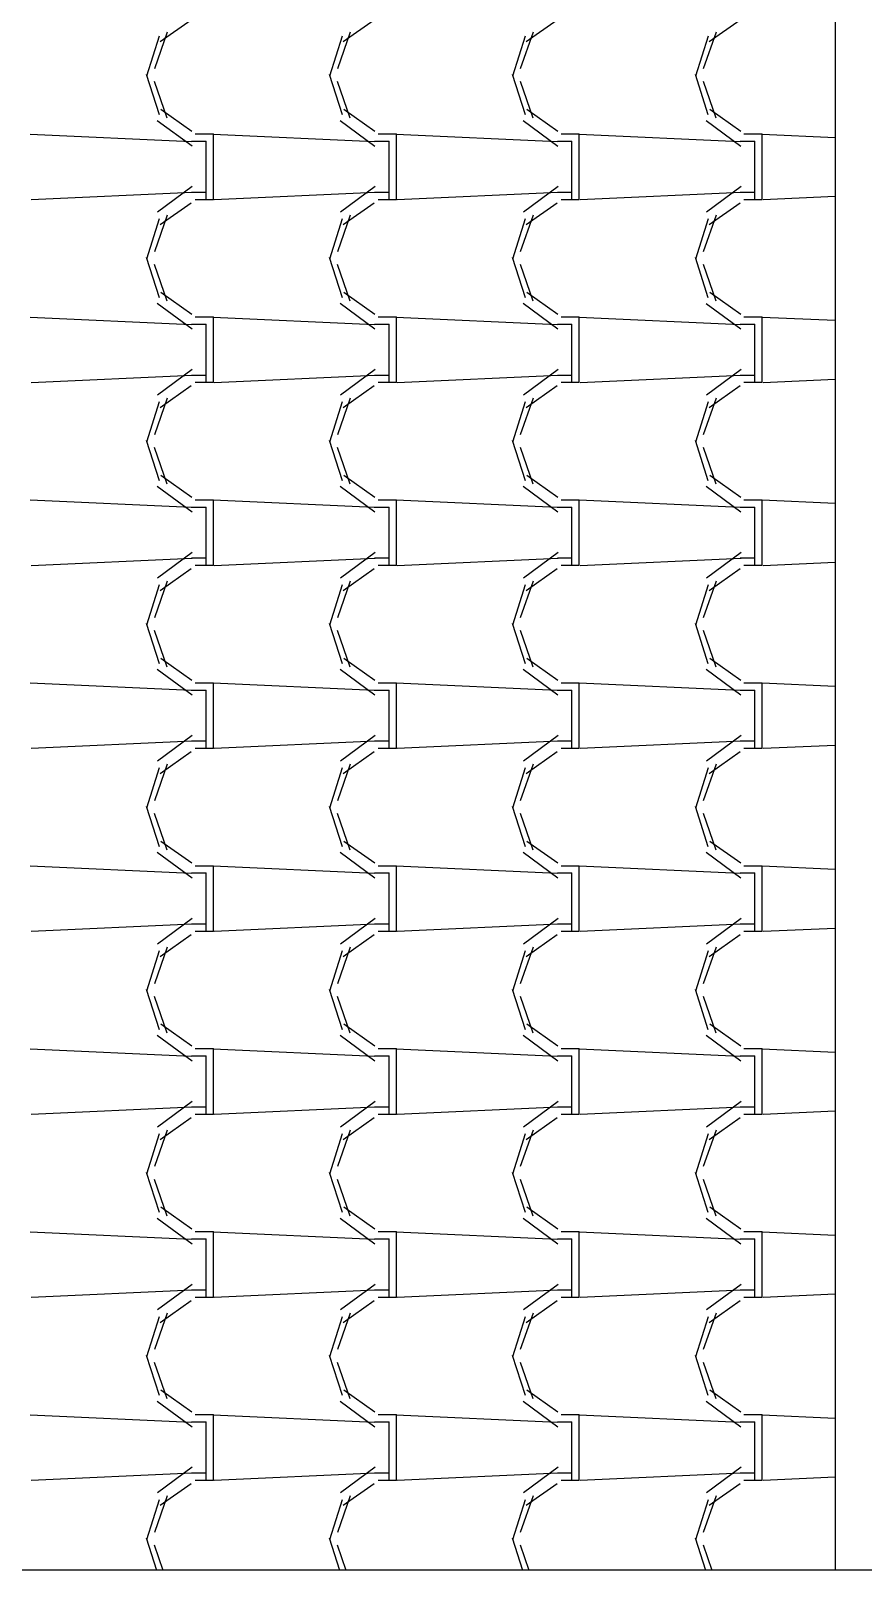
# Model space of a CAD drawing. Header units: millimetres. Extents: x -336 to -33, y -135 to 770.
# Drawn here: x -174.051 to -172.686, y 710.133 to 712.657 of the extents above; entities that cross this region are included whole.
import ezdxf

# ---------------------------------------------------------------- set-up
doc = ezdxf.new("R2010")
doc.units = ezdxf.units.MM
doc.header["$LTSCALE"] = 50
doc.header["$MEASUREMENT"] = 0
doc.layers.add('-HIDRO', color=8, linetype='CONTINUOUS')

msp = doc.modelspace()

# ---------------------------------------------------------------- linework, layer by layer
at = {"layer": '-HIDRO', "linetype": 'Continuous'}
for p, q in [((-172.7324, 716.8333), (-172.7324, 710.1333)), ((-173.7879, 712.6751), (-173.8389, 712.6391)), ((-173.4879, 712.6751), (-173.5389, 712.6391)), ((-173.1879, 712.6751), (-173.2389, 712.6391)), ((-172.8879, 712.6751), (-172.9389, 712.6391)), ((-173.8404, 712.6489), (-173.8614, 712.5829)), ((-173.8274, 712.655), (-173.8484, 712.595)), ((-173.5404, 712.6489), (-173.5614, 712.5829)), ((-173.5274, 712.655), (-173.5484, 712.595)), ((-173.2404, 712.6489), (-173.2614, 712.5829)), ((-173.2274, 712.655), (-173.2484, 712.595)), ((-172.9404, 712.6489), (-172.9614, 712.5829)), ((-172.9274, 712.655), (-172.9484, 712.595)), ((-173.8617, 712.5861), (-173.8407, 712.5201)), ((-173.8488, 712.5746), (-173.8278, 712.5146)), ((-173.5617, 712.5861), (-173.5407, 712.5201)), ((-173.5488, 712.5746), (-173.5278, 712.5146)), ((-173.2617, 712.5861), (-173.2407, 712.5201)), ((-173.2488, 712.5746), (-173.2278, 712.5146)), ((-172.9617, 712.5861), (-172.9407, 712.5201)), ((-172.9488, 712.5746), (-172.9278, 712.5146)), ((-173.8378, 712.5289), (-173.7868, 712.4929)), ((-173.5378, 712.5289), (-173.4868, 712.4929)), ((-173.2378, 712.5289), (-173.1868, 712.4929)), ((-172.9378, 712.529), (-172.8868, 712.493)), ((-173.788, 712.4756), (-174.052, 712.4876)), ((-173.8437, 712.5106), (-173.7867, 712.4686)), ((-173.7817, 712.4885), (-173.7517, 712.4885)), ((-173.488, 712.4756), (-173.752, 712.4876)), ((-173.7517, 712.3925), (-173.7517, 712.4885)), ((-173.5437, 712.5105), (-173.4867, 712.4685)), ((-173.4817, 712.4885), (-173.4517, 712.4885)), ((-173.188, 712.4756), (-173.452, 712.4876)), ((-173.4517, 712.3925), (-173.4517, 712.4885)), ((-173.2437, 712.5105), (-173.1867, 712.4685)), ((-173.1817, 712.4885), (-173.1517, 712.4885)), ((-172.888, 712.4756), (-173.152, 712.4876)), ((-173.1517, 712.3925), (-173.1517, 712.4885)), ((-172.9437, 712.5105), (-172.8867, 712.4685)), ((-172.8817, 712.4885), (-172.8517, 712.4885)), ((-172.7324, 712.4822), (-172.852, 712.4876)), ((-172.8517, 712.3925), (-172.8517, 712.4885)), ((-173.7877, 712.4765), (-173.7637, 712.4765)), ((-173.7637, 712.3925), (-173.7637, 712.4765)), ((-173.4877, 712.4765), (-173.4637, 712.4765)), ((-173.4637, 712.3925), (-173.4637, 712.4765)), ((-173.1877, 712.4765), (-173.1637, 712.4765)), ((-173.1637, 712.3925), (-173.1637, 712.4765)), ((-172.8877, 712.4765), (-172.8637, 712.4765)), ((-172.8637, 712.3925), (-172.8637, 712.4765)), ((-173.7864, 712.3924), (-174.0504, 712.3804)), ((-173.7863, 712.402), (-173.8433, 712.36)), ((-173.7637, 712.3925), (-173.7877, 712.3925)), ((-173.7637, 712.3805), (-173.7637, 712.3925)), ((-173.7517, 712.3805), (-173.7517, 712.3925)), ((-173.4864, 712.3924), (-173.7504, 712.3804)), ((-173.4863, 712.402), (-173.5433, 712.36)), ((-173.4637, 712.3925), (-173.4877, 712.3925)), ((-173.4637, 712.3805), (-173.4637, 712.3925)), ((-173.4517, 712.3805), (-173.4517, 712.3925)), ((-173.1864, 712.3924), (-173.4504, 712.3804)), ((-173.1863, 712.402), (-173.2433, 712.36)), ((-173.1637, 712.3925), (-173.1877, 712.3925)), ((-173.1637, 712.3805), (-173.1637, 712.3925)), ((-173.1517, 712.3805), (-173.1517, 712.3925)), ((-172.8864, 712.3924), (-173.1504, 712.3804)), ((-172.8863, 712.402), (-172.9433, 712.36)), ((-172.8637, 712.3925), (-172.8877, 712.3925)), ((-172.8637, 712.3805), (-172.8637, 712.3925)), ((-172.8517, 712.3805), (-172.8517, 712.3925)), ((-172.7324, 712.3857), (-172.8504, 712.3804)), ((-173.7879, 712.3751), (-173.8389, 712.3391)), ((-173.7517, 712.3805), (-173.7817, 712.3805)), ((-173.4879, 712.3751), (-173.5389, 712.3391)), ((-173.4517, 712.3805), (-173.4817, 712.3805)), ((-173.1879, 712.3751), (-173.2389, 712.3391)), ((-173.1517, 712.3805), (-173.1817, 712.3805)), ((-172.888, 712.3751), (-172.939, 712.3391)), ((-172.8517, 712.3805), (-172.8817, 712.3805)), ((-173.8404, 712.3489), (-173.8614, 712.2829)), ((-173.8274, 712.355), (-173.8484, 712.295)), ((-173.5404, 712.3489), (-173.5614, 712.2829)), ((-173.5274, 712.355), (-173.5484, 712.295)), ((-173.2404, 712.3489), (-173.2614, 712.2829)), ((-173.2274, 712.355), (-173.2484, 712.295)), ((-172.9404, 712.3489), (-172.9614, 712.2829)), ((-172.9274, 712.355), (-172.9484, 712.295)), ((-173.8617, 712.2861), (-173.8407, 712.2201)), ((-173.5617, 712.2861), (-173.5407, 712.2201)), ((-173.2617, 712.2861), (-173.2407, 712.2201)), ((-172.9617, 712.2861), (-172.9407, 712.2201)), ((-173.8488, 712.2746), (-173.8278, 712.2146)), ((-173.5488, 712.2746), (-173.5278, 712.2146)), ((-173.2488, 712.2746), (-173.2278, 712.2146)), ((-172.9488, 712.2746), (-172.9278, 712.2146)), ((-173.8437, 712.2106), (-173.7867, 712.1686)), ((-173.8378, 712.2289), (-173.7868, 712.1929)), ((-173.5437, 712.2106), (-173.4867, 712.1686)), ((-173.5378, 712.2289), (-173.4868, 712.1929)), ((-173.2437, 712.2106), (-173.1867, 712.1686)), ((-173.2378, 712.2289), (-173.1868, 712.1929)), ((-172.9437, 712.2105), (-172.8867, 712.1685)), ((-172.9378, 712.2289), (-172.8868, 712.1929)), ((-173.7881, 712.1756), (-174.0521, 712.1876)), ((-173.7817, 712.1885), (-173.7517, 712.1885)), ((-173.4881, 712.1756), (-173.7521, 712.1876)), ((-173.7517, 712.0925), (-173.7517, 712.1885)), ((-173.4817, 712.1885), (-173.4517, 712.1885)), ((-173.1881, 712.1756), (-173.4521, 712.1876)), ((-173.4517, 712.0925), (-173.4517, 712.1885)), ((-173.1817, 712.1885), (-173.1517, 712.1885)), ((-172.8881, 712.1756), (-173.1521, 712.1876)), ((-173.1517, 712.0925), (-173.1517, 712.1885)), ((-172.8817, 712.1885), (-172.8517, 712.1885)), ((-172.7324, 712.1822), (-172.8521, 712.1876)), ((-172.8517, 712.0925), (-172.8517, 712.1885)), ((-173.7877, 712.1765), (-173.7637, 712.1765)), ((-173.7637, 712.0925), (-173.7637, 712.1765)), ((-173.4877, 712.1765), (-173.4637, 712.1765)), ((-173.4637, 712.0925), (-173.4637, 712.1765)), ((-173.1877, 712.1765), (-173.1637, 712.1765)), ((-173.1637, 712.0925), (-173.1637, 712.1765)), ((-172.8877, 712.1765), (-172.8637, 712.1765)), ((-172.8637, 712.0925), (-172.8637, 712.1765)), ((-173.7864, 712.0924), (-174.0504, 712.0804)), ((-173.7863, 712.102), (-173.8433, 712.06)), ((-173.7637, 712.0925), (-173.7877, 712.0925)), ((-173.7637, 712.0805), (-173.7637, 712.0925)), ((-173.7517, 712.0805), (-173.7517, 712.0925)), ((-173.4864, 712.0924), (-173.7504, 712.0804)), ((-173.4863, 712.102), (-173.5433, 712.06)), ((-173.4637, 712.0925), (-173.4877, 712.0925)), ((-173.4637, 712.0805), (-173.4637, 712.0925)), ((-173.4517, 712.0805), (-173.4517, 712.0925)), ((-173.1864, 712.0924), (-173.4504, 712.0804)), ((-173.1863, 712.102), (-173.2433, 712.06)), ((-173.1637, 712.0925), (-173.1877, 712.0925)), ((-173.1637, 712.0805), (-173.1637, 712.0925)), ((-173.1517, 712.0805), (-173.1517, 712.0925)), ((-172.8864, 712.0924), (-173.1504, 712.0804)), ((-172.8863, 712.102), (-172.9433, 712.06)), ((-172.8637, 712.0925), (-172.8877, 712.0925)), ((-172.8637, 712.0805), (-172.8637, 712.0925)), ((-172.8517, 712.0805), (-172.8517, 712.0925)), ((-172.7324, 712.0857), (-172.8504, 712.0804)), ((-173.7879, 712.0751), (-173.8389, 712.0391)), ((-173.7517, 712.0805), (-173.7817, 712.0805)), ((-173.4879, 712.0751), (-173.5389, 712.0391)), ((-173.4517, 712.0805), (-173.4817, 712.0805)), ((-173.188, 712.0751), (-173.239, 712.0391)), ((-173.1517, 712.0805), (-173.1817, 712.0805)), ((-172.888, 712.0751), (-172.939, 712.0391)), ((-172.8517, 712.0805), (-172.8817, 712.0805)), ((-173.8404, 712.0489), (-173.8614, 711.9829)), ((-173.8274, 712.055), (-173.8484, 711.995)), ((-173.5404, 712.0489), (-173.5614, 711.9829)), ((-173.5274, 712.055), (-173.5484, 711.995)), ((-173.2404, 712.0489), (-173.2614, 711.9829)), ((-173.2274, 712.055), (-173.2484, 711.995)), ((-172.9404, 712.0489), (-172.9614, 711.9829)), ((-172.9274, 712.055), (-172.9484, 711.995)), ((-173.8617, 711.9861), (-173.8407, 711.9201)), ((-173.5617, 711.9861), (-173.5407, 711.9201)), ((-173.2617, 711.9861), (-173.2407, 711.9201)), ((-172.9617, 711.9861), (-172.9407, 711.9201)), ((-173.8488, 711.9746), (-173.8278, 711.9146)), ((-173.5488, 711.9746), (-173.5278, 711.9146)), ((-173.2488, 711.9746), (-173.2278, 711.9146)), ((-172.9488, 711.9746), (-172.9278, 711.9146)), ((-173.8437, 711.9106), (-173.7867, 711.8686)), ((-173.8378, 711.9289), (-173.7868, 711.8929)), ((-173.5437, 711.9106), (-173.4867, 711.8686)), ((-173.5378, 711.9289), (-173.4868, 711.8929)), ((-173.2437, 711.9106), (-173.1867, 711.8686)), ((-173.2378, 711.9289), (-173.1868, 711.8929)), ((-172.9437, 711.9106), (-172.8867, 711.8686)), ((-172.9378, 711.9289), (-172.8868, 711.8929)), ((-173.7881, 711.8756), (-174.0521, 711.8876)), ((-173.7817, 711.8885), (-173.7517, 711.8885)), ((-173.4881, 711.8756), (-173.7521, 711.8876)), ((-173.7517, 711.7925), (-173.7517, 711.8885)), ((-173.4817, 711.8885), (-173.4517, 711.8885)), ((-173.1881, 711.8756), (-173.4521, 711.8876)), ((-173.4517, 711.7925), (-173.4517, 711.8885)), ((-173.1817, 711.8885), (-173.1517, 711.8885)), ((-172.8881, 711.8756), (-173.1521, 711.8876)), ((-173.1517, 711.7925), (-173.1517, 711.8885)), ((-172.8817, 711.8885), (-172.8517, 711.8885)), ((-172.7324, 711.8822), (-172.8521, 711.8876)), ((-172.8517, 711.7925), (-172.8517, 711.8885)), ((-173.7877, 711.8765), (-173.7637, 711.8765)), ((-173.7637, 711.7925), (-173.7637, 711.8765)), ((-173.4877, 711.8765), (-173.4637, 711.8765)), ((-173.4637, 711.7925), (-173.4637, 711.8765)), ((-173.1877, 711.8765), (-173.1637, 711.8765)), ((-173.1637, 711.7925), (-173.1637, 711.8765)), ((-172.8877, 711.8765), (-172.8637, 711.8765)), ((-172.8637, 711.7925), (-172.8637, 711.8765)), ((-173.7864, 711.7924), (-174.0504, 711.7804)), ((-173.7863, 711.802), (-173.8433, 711.76)), ((-173.7637, 711.7925), (-173.7877, 711.7925)), ((-173.7517, 711.7805), (-173.7817, 711.7805)), ((-173.7637, 711.7805), (-173.7637, 711.7925)), ((-173.7517, 711.7805), (-173.7517, 711.7925)), ((-173.4864, 711.7924), (-173.7504, 711.7804)), ((-173.4863, 711.802), (-173.5433, 711.76)), ((-173.4637, 711.7925), (-173.4877, 711.7925)), ((-173.4517, 711.7805), (-173.4817, 711.7805)), ((-173.4637, 711.7805), (-173.4637, 711.7925)), ((-173.4517, 711.7805), (-173.4517, 711.7925)), ((-173.1864, 711.7924), (-173.4504, 711.7804)), ((-173.1863, 711.802), (-173.2433, 711.76)), ((-173.1637, 711.7925), (-173.1877, 711.7925)), ((-173.1517, 711.7805), (-173.1817, 711.7805)), ((-173.1637, 711.7805), (-173.1637, 711.7925)), ((-173.1517, 711.7805), (-173.1517, 711.7925)), ((-172.8864, 711.7924), (-173.1504, 711.7804)), ((-172.8863, 711.802), (-172.9433, 711.76)), ((-172.8637, 711.7925), (-172.8877, 711.7925)), ((-172.8517, 711.7805), (-172.8817, 711.7805)), ((-172.8637, 711.7805), (-172.8637, 711.7925)), ((-172.8517, 711.7805), (-172.8517, 711.7925)), ((-172.7324, 711.7857), (-172.8504, 711.7804)), ((-173.8274, 711.755), (-173.8484, 711.695)), ((-173.788, 711.7751), (-173.839, 711.7391)), ((-173.5274, 711.755), (-173.5484, 711.695)), ((-173.488, 711.7751), (-173.539, 711.7391)), ((-173.2274, 711.755), (-173.2484, 711.695)), ((-173.188, 711.7751), (-173.239, 711.7391)), ((-172.9274, 711.755), (-172.9484, 711.695)), ((-172.888, 711.7751), (-172.939, 711.7391)), ((-173.8404, 711.7489), (-173.8614, 711.6829)), ((-173.5404, 711.7489), (-173.5614, 711.6829)), ((-173.2404, 711.7489), (-173.2614, 711.6829)), ((-172.9404, 711.7489), (-172.9614, 711.6829)), ((-173.8617, 711.6861), (-173.8407, 711.6201)), ((-173.5617, 711.6861), (-173.5407, 711.6201)), ((-173.2617, 711.6861), (-173.2407, 711.6201)), ((-172.9617, 711.6861), (-172.9407, 711.6201)), ((-173.8488, 711.6746), (-173.8278, 711.6146)), ((-173.5488, 711.6746), (-173.5278, 711.6146)), ((-173.2488, 711.6746), (-173.2278, 711.6146)), ((-172.9488, 711.6746), (-172.9278, 711.6146)), ((-173.8378, 711.6289), (-173.7868, 711.5929)), ((-173.5378, 711.6289), (-173.4868, 711.5929)), ((-173.2378, 711.6289), (-173.1868, 711.5929)), ((-172.9378, 711.6289), (-172.8868, 711.5929)), ((-173.8437, 711.6106), (-173.7867, 711.5686)), ((-173.5437, 711.6106), (-173.4867, 711.5686)), ((-173.2437, 711.6106), (-173.1867, 711.5686)), ((-172.9437, 711.6106), (-172.8867, 711.5686)), ((-173.7881, 711.5756), (-174.0521, 711.5876)), ((-173.7817, 711.5885), (-173.7517, 711.5885)), ((-173.4881, 711.5756), (-173.7521, 711.5876)), ((-173.7517, 711.4925), (-173.7517, 711.5885)), ((-173.4817, 711.5885), (-173.4517, 711.5885)), ((-173.1881, 711.5756), (-173.4521, 711.5876)), ((-173.4517, 711.4925), (-173.4517, 711.5885)), ((-173.1817, 711.5885), (-173.1517, 711.5885)), ((-172.8881, 711.5756), (-173.1521, 711.5876)), ((-173.1517, 711.4925), (-173.1517, 711.5885)), ((-172.8817, 711.5885), (-172.8517, 711.5885)), ((-172.7324, 711.5822), (-172.8521, 711.5876)), ((-172.8517, 711.4925), (-172.8517, 711.5885)), ((-173.7877, 711.5765), (-173.7637, 711.5765)), ((-173.7637, 711.4925), (-173.7637, 711.5765)), ((-173.4877, 711.5765), (-173.4637, 711.5765)), ((-173.4637, 711.4925), (-173.4637, 711.5765)), ((-173.1877, 711.5765), (-173.1637, 711.5765)), ((-173.1637, 711.4925), (-173.1637, 711.5765)), ((-172.8877, 711.5765), (-172.8637, 711.5765)), ((-172.8637, 711.4925), (-172.8637, 711.5765)), ((-173.7863, 711.502), (-173.8433, 711.46)), ((-173.4863, 711.502), (-173.5433, 711.46)), ((-173.1863, 711.502), (-173.2433, 711.46)), ((-172.8863, 711.502), (-172.9433, 711.46)), ((-173.7864, 711.4924), (-174.0504, 711.4804)), ((-173.7637, 711.4925), (-173.7877, 711.4925)), ((-173.7517, 711.4805), (-173.7817, 711.4805)), ((-173.7637, 711.4805), (-173.7637, 711.4925)), ((-173.7517, 711.4805), (-173.7517, 711.4925)), ((-173.4864, 711.4924), (-173.7504, 711.4804)), ((-173.4637, 711.4925), (-173.4877, 711.4925)), ((-173.4517, 711.4805), (-173.4817, 711.4805)), ((-173.4637, 711.4805), (-173.4637, 711.4925)), ((-173.4517, 711.4805), (-173.4517, 711.4925)), ((-173.1864, 711.4924), (-173.4504, 711.4804)), ((-173.1637, 711.4925), (-173.1877, 711.4925)), ((-173.1517, 711.4805), (-173.1817, 711.4805)), ((-173.1637, 711.4805), (-173.1637, 711.4925)), ((-173.1517, 711.4805), (-173.1517, 711.4925)), ((-172.8864, 711.4924), (-173.1504, 711.4804)), ((-172.8637, 711.4925), (-172.8877, 711.4925)), ((-172.8517, 711.4805), (-172.8817, 711.4805)), ((-172.8637, 711.4805), (-172.8637, 711.4925)), ((-172.8517, 711.4805), (-172.8517, 711.4925)), ((-172.7324, 711.4857), (-172.8504, 711.4804)), ((-173.8274, 711.455), (-173.8484, 711.395)), ((-173.788, 711.4751), (-173.839, 711.4391)), ((-173.5274, 711.455), (-173.5484, 711.395)), ((-173.488, 711.4751), (-173.539, 711.4391)), ((-173.2274, 711.455), (-173.2484, 711.395)), ((-173.188, 711.4751), (-173.239, 711.4391)), ((-172.9274, 711.455), (-172.9484, 711.395)), ((-172.888, 711.4751), (-172.939, 711.4391)), ((-173.8404, 711.4489), (-173.8614, 711.3829)), ((-173.5404, 711.4489), (-173.5614, 711.3829)), ((-173.2404, 711.4489), (-173.2614, 711.3829)), ((-172.9404, 711.4489), (-172.9614, 711.3829)), ((-173.8617, 711.3861), (-173.8407, 711.3201)), ((-173.5617, 711.3861), (-173.5407, 711.3201)), ((-173.2617, 711.3861), (-173.2407, 711.3201)), ((-172.9617, 711.3861), (-172.9407, 711.3201)), ((-173.8488, 711.3746), (-173.8278, 711.3146)), ((-173.5488, 711.3746), (-173.5278, 711.3146)), ((-173.2488, 711.3746), (-173.2278, 711.3146)), ((-172.9488, 711.3746), (-172.9278, 711.3146)), ((-173.8378, 711.3289), (-173.7868, 711.2929)), ((-173.5378, 711.3289), (-173.4868, 711.2929)), ((-173.2378, 711.3289), (-173.1868, 711.2929)), ((-172.9378, 711.3289), (-172.8868, 711.2929)), ((-173.8437, 711.3106), (-173.7867, 711.2686)), ((-173.5437, 711.3106), (-173.4867, 711.2686)), ((-173.2437, 711.3106), (-173.1867, 711.2686)), ((-172.9437, 711.3106), (-172.8867, 711.2686)), ((-173.7881, 711.2756), (-174.0521, 711.2876)), ((-173.7877, 711.2765), (-173.7637, 711.2765)), ((-173.7817, 711.2885), (-173.7517, 711.2885)), ((-173.7637, 711.1925), (-173.7637, 711.2765)), ((-173.4881, 711.2756), (-173.7521, 711.2876)), ((-173.7517, 711.1925), (-173.7517, 711.2885)), ((-173.4877, 711.2765), (-173.4637, 711.2765)), ((-173.4817, 711.2885), (-173.4517, 711.2885)), ((-173.4637, 711.1925), (-173.4637, 711.2765)), ((-173.1881, 711.2756), (-173.4521, 711.2876)), ((-173.4517, 711.1925), (-173.4517, 711.2885)), ((-173.1877, 711.2765), (-173.1637, 711.2765)), ((-173.1817, 711.2885), (-173.1517, 711.2885)), ((-173.1637, 711.1925), (-173.1637, 711.2765)), ((-172.8881, 711.2756), (-173.1521, 711.2876)), ((-173.1517, 711.1925), (-173.1517, 711.2885)), ((-172.8877, 711.2765), (-172.8637, 711.2765)), ((-172.8817, 711.2885), (-172.8517, 711.2885)), ((-172.8637, 711.1925), (-172.8637, 711.2765)), ((-172.7324, 711.2822), (-172.8521, 711.2876)), ((-172.8517, 711.1925), (-172.8517, 711.2885)), ((-173.7863, 711.202), (-173.8433, 711.16)), ((-173.4863, 711.202), (-173.5433, 711.16)), ((-173.1863, 711.202), (-173.2433, 711.16)), ((-172.8863, 711.202), (-172.9433, 711.16)), ((-173.7864, 711.1924), (-174.0504, 711.1804)), ((-173.788, 711.1751), (-173.839, 711.1391)), ((-173.7637, 711.1925), (-173.7877, 711.1925)), ((-173.7517, 711.1805), (-173.7817, 711.1805)), ((-173.7637, 711.1805), (-173.7637, 711.1925)), ((-173.7517, 711.1805), (-173.7517, 711.1925)), ((-173.4864, 711.1924), (-173.7504, 711.1804)), ((-173.488, 711.1751), (-173.539, 711.1391)), ((-173.4637, 711.1925), (-173.4877, 711.1925)), ((-173.4517, 711.1805), (-173.4817, 711.1805)), ((-173.4637, 711.1805), (-173.4637, 711.1925)), ((-173.4517, 711.1805), (-173.4517, 711.1925)), ((-173.1864, 711.1924), (-173.4504, 711.1804)), ((-173.188, 711.1751), (-173.239, 711.1391)), ((-173.1637, 711.1925), (-173.1877, 711.1925)), ((-173.1517, 711.1805), (-173.1817, 711.1805)), ((-173.1637, 711.1805), (-173.1637, 711.1925)), ((-173.1517, 711.1805), (-173.1517, 711.1925)), ((-172.8864, 711.1924), (-173.1504, 711.1804)), ((-172.888, 711.1751), (-172.939, 711.1391)), ((-172.8637, 711.1925), (-172.8877, 711.1925)), ((-172.8517, 711.1805), (-172.8817, 711.1805)), ((-172.8637, 711.1805), (-172.8637, 711.1925)), ((-172.8517, 711.1805), (-172.8517, 711.1925)), ((-172.7324, 711.1857), (-172.8504, 711.1804)), ((-173.8404, 711.1489), (-173.8614, 711.0829)), ((-173.8274, 711.155), (-173.8484, 711.095)), ((-173.5404, 711.1489), (-173.5614, 711.0829)), ((-173.5274, 711.155), (-173.5484, 711.095)), ((-173.2404, 711.1489), (-173.2614, 711.0829)), ((-173.2274, 711.155), (-173.2484, 711.095)), ((-172.9404, 711.1489), (-172.9614, 711.0829)), ((-172.9274, 711.155), (-172.9484, 711.095)), ((-173.8617, 711.0861), (-173.8407, 711.0201)), ((-173.8488, 711.0746), (-173.8278, 711.0146)), ((-173.5617, 711.0861), (-173.5407, 711.0201)), ((-173.5488, 711.0746), (-173.5278, 711.0146)), ((-173.2617, 711.0861), (-173.2407, 711.0201)), ((-173.2488, 711.0746), (-173.2278, 711.0146)), ((-172.9617, 711.0861), (-172.9407, 711.0201)), ((-172.9488, 711.0746), (-172.9278, 711.0146)), ((-173.8378, 711.0289), (-173.7868, 710.9929)), ((-173.5378, 711.0289), (-173.4868, 710.9929)), ((-173.2378, 711.0289), (-173.1868, 710.9929)), ((-172.9378, 711.0289), (-172.8868, 710.9929)), ((-173.8437, 711.0106), (-173.7867, 710.9686)), ((-173.5437, 711.0106), (-173.4867, 710.9686)), ((-173.2437, 711.0106), (-173.1867, 710.9686)), ((-172.9437, 711.0106), (-172.8867, 710.9686)), ((-173.7881, 710.9756), (-174.0521, 710.9876)), ((-173.7877, 710.9765), (-173.7637, 710.9765)), ((-173.7817, 710.9885), (-173.7517, 710.9885)), ((-173.7637, 710.8925), (-173.7637, 710.9765)), ((-173.4881, 710.9756), (-173.7521, 710.9876)), ((-173.7517, 710.8925), (-173.7517, 710.9885)), ((-173.4877, 710.9765), (-173.4637, 710.9765)), ((-173.4817, 710.9885), (-173.4517, 710.9885)), ((-173.4637, 710.8925), (-173.4637, 710.9765)), ((-173.1881, 710.9756), (-173.4521, 710.9876)), ((-173.4517, 710.8925), (-173.4517, 710.9885)), ((-173.1877, 710.9765), (-173.1637, 710.9765)), ((-173.1817, 710.9885), (-173.1517, 710.9885)), ((-173.1637, 710.8925), (-173.1637, 710.9765)), ((-172.8881, 710.9756), (-173.1521, 710.9876)), ((-173.1517, 710.8925), (-173.1517, 710.9885)), ((-172.8877, 710.9765), (-172.8637, 710.9765)), ((-172.8817, 710.9885), (-172.8517, 710.9885)), ((-172.8637, 710.8925), (-172.8637, 710.9765)), ((-172.7324, 710.9822), (-172.8521, 710.9876)), ((-172.8517, 710.8925), (-172.8517, 710.9885)), ((-173.7863, 710.902), (-173.8433, 710.86)), ((-173.4863, 710.902), (-173.5433, 710.86)), ((-173.1863, 710.902), (-173.2433, 710.86)), ((-172.8863, 710.902), (-172.9433, 710.86)), ((-173.7864, 710.8924), (-174.0504, 710.8804)), ((-173.788, 710.8751), (-173.839, 710.8391)), ((-173.7637, 710.8925), (-173.7877, 710.8925)), ((-173.7517, 710.8805), (-173.7817, 710.8805)), ((-173.7637, 710.8805), (-173.7637, 710.8925)), ((-173.7517, 710.8805), (-173.7517, 710.8925)), ((-173.4864, 710.8924), (-173.7504, 710.8804)), ((-173.488, 710.8751), (-173.539, 710.8391)), ((-173.4637, 710.8925), (-173.4877, 710.8925)), ((-173.4517, 710.8805), (-173.4817, 710.8805)), ((-173.4637, 710.8805), (-173.4637, 710.8925)), ((-173.4517, 710.8805), (-173.4517, 710.8925)), ((-173.1864, 710.8924), (-173.4504, 710.8804)), ((-173.188, 710.8751), (-173.239, 710.8391)), ((-173.1637, 710.8925), (-173.1877, 710.8925)), ((-173.1517, 710.8805), (-173.1817, 710.8805)), ((-173.1637, 710.8805), (-173.1637, 710.8925)), ((-173.1517, 710.8805), (-173.1517, 710.8925)), ((-172.8864, 710.8924), (-173.1504, 710.8804)), ((-172.888, 710.8751), (-172.939, 710.8391)), ((-172.8637, 710.8925), (-172.8877, 710.8925)), ((-172.8517, 710.8805), (-172.8817, 710.8805)), ((-172.8637, 710.8805), (-172.8637, 710.8925)), ((-172.8517, 710.8805), (-172.8517, 710.8925)), ((-172.7324, 710.8857), (-172.8504, 710.8804)), ((-173.8404, 710.8489), (-173.8614, 710.7829)), ((-173.8274, 710.855), (-173.8484, 710.795)), ((-173.5404, 710.8489), (-173.5614, 710.7829)), ((-173.5274, 710.855), (-173.5484, 710.795)), ((-173.2404, 710.8489), (-173.2614, 710.7829)), ((-173.2274, 710.855), (-173.2484, 710.795)), ((-172.9404, 710.8489), (-172.9614, 710.7829)), ((-172.9274, 710.855), (-172.9484, 710.795)), ((-173.8617, 710.7861), (-173.8407, 710.7201)), ((-173.8488, 710.7746), (-173.8278, 710.7146)), ((-173.5617, 710.7861), (-173.5407, 710.7201)), ((-173.5488, 710.7746), (-173.5278, 710.7146)), ((-173.2617, 710.7861), (-173.2407, 710.7201)), ((-173.2488, 710.7746), (-173.2278, 710.7146)), ((-172.9617, 710.7861), (-172.9407, 710.7201)), ((-172.9488, 710.7746), (-172.9278, 710.7146)), ((-173.8378, 710.7289), (-173.7868, 710.6929)), ((-173.5378, 710.7289), (-173.4868, 710.6929)), ((-173.2378, 710.7289), (-173.1868, 710.6929)), ((-172.9378, 710.7289), (-172.8868, 710.6929)), ((-173.8437, 710.7106), (-173.7867, 710.6686)), ((-173.5437, 710.7106), (-173.4867, 710.6686)), ((-173.2437, 710.7106), (-173.1867, 710.6686)), ((-172.9437, 710.7106), (-172.8867, 710.6686)), ((-173.7881, 710.6756), (-174.0521, 710.6876)), ((-173.7877, 710.6765), (-173.7637, 710.6765)), ((-173.7817, 710.6885), (-173.7517, 710.6885)), ((-173.7637, 710.5925), (-173.7637, 710.6765)), ((-173.4881, 710.6756), (-173.7521, 710.6876)), ((-173.7517, 710.5925), (-173.7517, 710.6885)), ((-173.4877, 710.6765), (-173.4637, 710.6765)), ((-173.4817, 710.6885), (-173.4517, 710.6885)), ((-173.4637, 710.5925), (-173.4637, 710.6765)), ((-173.1881, 710.6756), (-173.4521, 710.6876)), ((-173.4517, 710.5925), (-173.4517, 710.6885)), ((-173.1877, 710.6765), (-173.1637, 710.6765)), ((-173.1817, 710.6885), (-173.1517, 710.6885)), ((-173.1637, 710.5925), (-173.1637, 710.6765)), ((-172.8881, 710.6756), (-173.1521, 710.6876)), ((-173.1517, 710.5925), (-173.1517, 710.6885)), ((-172.8877, 710.6765), (-172.8637, 710.6765)), ((-172.8817, 710.6885), (-172.8517, 710.6885)), ((-172.8637, 710.5925), (-172.8637, 710.6765)), ((-172.7324, 710.6822), (-172.8521, 710.6876)), ((-172.8517, 710.5925), (-172.8517, 710.6885)), ((-173.7863, 710.602), (-173.8433, 710.56)), ((-173.4863, 710.602), (-173.5433, 710.56)), ((-173.1863, 710.602), (-173.2433, 710.56)), ((-172.8863, 710.602), (-172.9433, 710.56)), ((-173.7864, 710.5924), (-174.0504, 710.5804)), ((-173.788, 710.5751), (-173.839, 710.5391)), ((-173.7637, 710.5925), (-173.7877, 710.5925)), ((-173.7517, 710.5805), (-173.7817, 710.5805)), ((-173.7637, 710.5805), (-173.7637, 710.5925)), ((-173.7517, 710.5805), (-173.7517, 710.5925)), ((-173.4864, 710.5924), (-173.7504, 710.5804)), ((-173.488, 710.5751), (-173.539, 710.5391)), ((-173.4637, 710.5925), (-173.4877, 710.5925)), ((-173.4517, 710.5805), (-173.4817, 710.5805)), ((-173.4637, 710.5805), (-173.4637, 710.5925)), ((-173.4517, 710.5805), (-173.4517, 710.5925)), ((-173.1864, 710.5924), (-173.4504, 710.5804)), ((-173.188, 710.5751), (-173.239, 710.5391)), ((-173.1637, 710.5925), (-173.1877, 710.5925)), ((-173.1517, 710.5805), (-173.1817, 710.5805)), ((-173.1637, 710.5805), (-173.1637, 710.5925)), ((-173.1517, 710.5805), (-173.1517, 710.5925)), ((-172.8864, 710.5924), (-173.1504, 710.5804)), ((-172.888, 710.5751), (-172.939, 710.5391)), ((-172.8637, 710.5925), (-172.8877, 710.5925)), ((-172.8517, 710.5805), (-172.8817, 710.5805)), ((-172.8637, 710.5805), (-172.8637, 710.5925)), ((-172.8517, 710.5805), (-172.8517, 710.5925)), ((-172.7324, 710.5857), (-172.8504, 710.5804)), ((-173.8404, 710.5489), (-173.8614, 710.4829)), ((-173.8274, 710.555), (-173.8484, 710.495)), ((-173.5404, 710.5489), (-173.5614, 710.4829)), ((-173.5274, 710.555), (-173.5484, 710.495)), ((-173.2404, 710.5489), (-173.2614, 710.4829)), ((-173.2274, 710.555), (-173.2484, 710.495)), ((-172.9404, 710.5489), (-172.9614, 710.4829)), ((-172.9274, 710.555), (-172.9484, 710.495)), ((-173.8617, 710.4861), (-173.8407, 710.4201)), ((-173.8488, 710.4746), (-173.8278, 710.4146)), ((-173.5617, 710.4861), (-173.5407, 710.4201)), ((-173.5488, 710.4746), (-173.5278, 710.4146)), ((-173.2617, 710.4861), (-173.2407, 710.4201)), ((-173.2488, 710.4746), (-173.2278, 710.4146)), ((-172.9617, 710.4861), (-172.9407, 710.4201)), ((-172.9488, 710.4746), (-172.9278, 710.4146)), ((-173.8378, 710.4289), (-173.7868, 710.3929)), ((-173.5378, 710.4289), (-173.4868, 710.3929)), ((-173.2378, 710.4289), (-173.1868, 710.3929)), ((-172.9378, 710.4289), (-172.8868, 710.3929)), ((-173.8437, 710.4106), (-173.7867, 710.3686)), ((-173.5437, 710.4106), (-173.4867, 710.3686)), ((-173.2437, 710.4106), (-173.1867, 710.3686)), ((-172.9437, 710.4106), (-172.8867, 710.3686)), ((-173.7881, 710.3756), (-174.0521, 710.3876)), ((-173.7877, 710.3765), (-173.7637, 710.3765)), ((-173.7817, 710.3885), (-173.7517, 710.3885)), ((-173.7637, 710.2925), (-173.7637, 710.3765)), ((-173.4881, 710.3756), (-173.7521, 710.3876)), ((-173.7517, 710.2925), (-173.7517, 710.3885)), ((-173.4877, 710.3765), (-173.4637, 710.3765)), ((-173.4817, 710.3885), (-173.4517, 710.3885)), ((-173.4637, 710.2925), (-173.4637, 710.3765)), ((-173.1881, 710.3756), (-173.4521, 710.3876)), ((-173.4517, 710.2925), (-173.4517, 710.3885)), ((-173.1877, 710.3765), (-173.1637, 710.3765)), ((-173.1817, 710.3885), (-173.1517, 710.3885)), ((-173.1637, 710.2925), (-173.1637, 710.3765)), ((-172.8881, 710.3756), (-173.1521, 710.3876)), ((-173.1517, 710.2925), (-173.1517, 710.3885)), ((-172.8877, 710.3765), (-172.8637, 710.3765)), ((-172.8817, 710.3885), (-172.8517, 710.3885)), ((-172.8637, 710.2925), (-172.8637, 710.3765)), ((-172.7324, 710.3822), (-172.8521, 710.3876)), ((-172.8517, 710.2925), (-172.8517, 710.3885)), ((-173.7864, 710.2923), (-174.0504, 710.2803)), ((-173.7863, 710.302), (-173.8433, 710.26)), ((-173.7637, 710.2925), (-173.7877, 710.2925)), ((-173.7637, 710.2805), (-173.7637, 710.2925)), ((-173.7517, 710.2805), (-173.7517, 710.2925)), ((-173.4864, 710.2923), (-173.7504, 710.2803)), ((-173.4863, 710.302), (-173.5433, 710.26)), ((-173.4637, 710.2925), (-173.4877, 710.2925)), ((-173.4637, 710.2805), (-173.4637, 710.2925)), ((-173.4517, 710.2805), (-173.4517, 710.2925)), ((-173.1864, 710.2923), (-173.4504, 710.2803)), ((-173.1863, 710.302), (-173.2433, 710.26)), ((-173.1637, 710.2925), (-173.1877, 710.2925)), ((-173.1637, 710.2805), (-173.1637, 710.2925)), ((-173.1517, 710.2805), (-173.1517, 710.2925)), ((-172.8864, 710.2923), (-173.1504, 710.2803)), ((-172.8863, 710.302), (-172.9433, 710.26)), ((-172.8637, 710.2925), (-172.8877, 710.2925)), ((-172.8637, 710.2805), (-172.8637, 710.2925)), ((-172.8517, 710.2805), (-172.8517, 710.2925)), ((-173.788, 710.2751), (-173.839, 710.2391)), ((-173.7517, 710.2805), (-173.7817, 710.2805)), ((-173.488, 710.2751), (-173.539, 710.2391)), ((-173.4517, 710.2805), (-173.4817, 710.2805)), ((-173.188, 710.2751), (-173.239, 710.2391)), ((-173.1517, 710.2805), (-173.1817, 710.2805)), ((-172.888, 710.2751), (-172.939, 710.2391)), ((-172.8517, 710.2805), (-172.8817, 710.2805)), ((-172.7324, 710.2857), (-172.8504, 710.2803)), ((-173.8404, 710.2489), (-173.8614, 710.1829)), ((-173.8274, 710.255), (-173.8484, 710.195)), ((-173.5404, 710.2489), (-173.5614, 710.1829)), ((-173.5274, 710.255), (-173.5484, 710.195)), ((-173.2404, 710.2489), (-173.2614, 710.1829)), ((-173.2274, 710.255), (-173.2484, 710.195)), ((-172.9404, 710.2489), (-172.9614, 710.1829)), ((-172.9274, 710.255), (-172.9484, 710.195)), ((-173.8617, 710.1861), (-173.8449, 710.1333)), ((-173.8488, 710.1746), (-173.8343, 710.1333)), ((-173.5617, 710.1861), (-173.5449, 710.1333)), ((-173.5488, 710.1746), (-173.5343, 710.1333)), ((-173.2617, 710.1861), (-173.2449, 710.1333)), ((-173.2488, 710.1746), (-173.2343, 710.1333)), ((-172.9617, 710.1861), (-172.9449, 710.1333)), ((-172.9488, 710.1746), (-172.9343, 710.1333)), ((-172.1324, 710.1333), (-178.1324, 710.1333))]:
    msp.add_line(p, q, dxfattribs=at)

doc.saveas('drawing.dxf')
